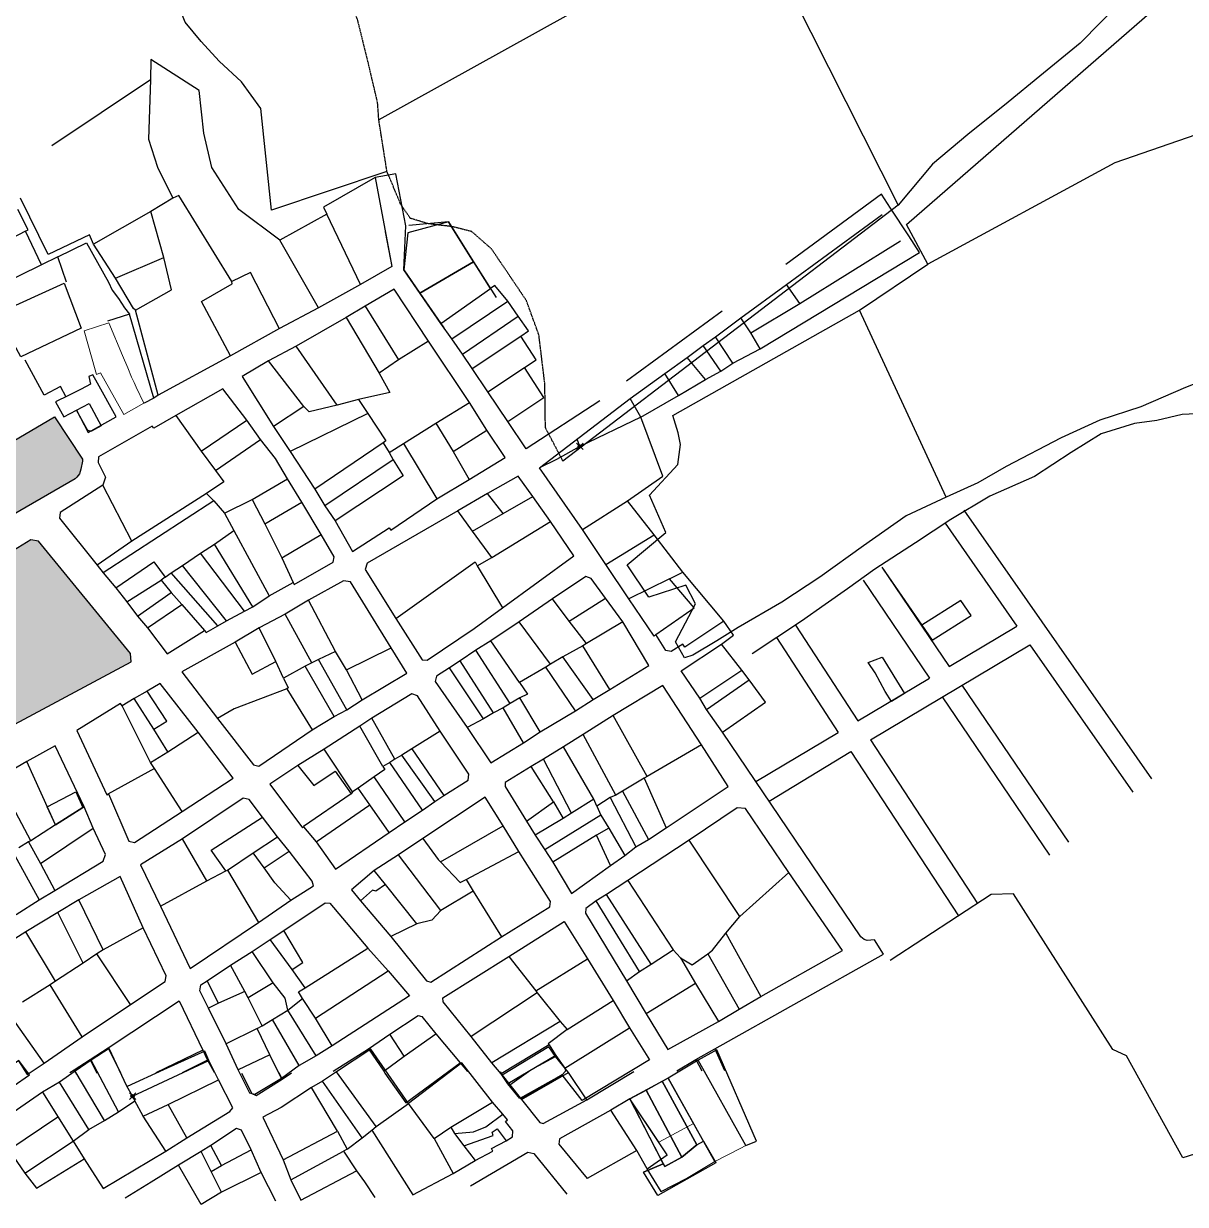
# Model space of a CAD drawing. Header units: millimetres. Extents: x 605783 to 624057, y 1302882 to 1324092.
# Drawn here: x 622846 to 623376, y 1322469 to 1323007 of the extents above; entities that cross this region are included whole.
import ezdxf

# ---------------------------------------------------------------- set-up
doc = ezdxf.new("R2010")
doc.units = ezdxf.units.MM
doc.header["$PDMODE"] = 35
doc.header["$PDSIZE"] = 1.5
doc.linetypes.add('DGN Style 2', pattern=[90.06457, 54.038742, -36.025828])
doc.linetypes.add('HIDDEN', pattern=[0.375, 0.25, -0.125])
for name, color, linetype in [('-2', 1, 'Continuous'), ('-3', 7, 'Continuous'), ('CVL_CUADCON_LIN', 8, 'Continuous'), ('CVL_CUADCON_TIT', 1, 'Continuous'), ('MANZANAS', 7, 'Continuous')]:
    doc.layers.add(name, color=color, linetype=linetype)
doc.layers.add('Nivel 2', color=7, linetype='Continuous', lineweight=0)
doc.layers.add('Nivel 3', color=7, linetype='Continuous', lineweight=0)

msp = doc.modelspace()

# ---------------------------------------------------------------- hatches: boundary and pattern name
at = {"true_color": 0xc7c8ca}
h = msp.add_hatch(color=9, dxfattribs=at)
h.dxf.hatch_style = 1
h.paths.add_polyline_path([(622853.137, 1322771.514), (622849.656, 1322772.135), (622803.968, 1322744.188), (622802.791, 1322739.612), (622822.492, 1322703.813), (622833.631, 1322683.571), (622895.25, 1322716.511), (622895.032, 1322720.395)])
h.paths.add_polyline_path([(622869.768, 1322799.898), (622870.629, 1322800.638), (622871.741, 1322802.242), (622872.368, 1322804.327), (622873.116, 1322808.013), (622873.214, 1322808.978), (622860.367, 1322828.172), (622822.53, 1322806.099), (622782.019, 1322781.976), (622780.78, 1322779.93), (622778.895, 1322776.848), (622778.046, 1322773.323), (622778.969, 1322769.274), (622781.604, 1322763.863), (622784.788, 1322759.945), (622788.927, 1322757.644), (622793.185, 1322756.918), (622796.332, 1322756.838), (622822.106, 1322772.451)])
h.paths.add_polyline_path([(622798.461, 1322707.165), (622795.683, 1322706.048), (622774.155, 1322693.596), (622783.691, 1322677.955), (622804.481, 1322690.287), (622807.085, 1322691.711)])

# ---------------------------------------------------------------- linework, layer by layer
at = {"layer": '-2', "color": 1, "linetype": 'Continuous'}
for p, q in [((623248.661, 1322915.891), (623481.884, 1323118.902)), ((623177.861, 1323057.841), (623008.19, 1322963.556)), ((623177.861, 1323057.841), (623244.82, 1322924.637)), ((623244.82, 1322924.637), (623092.11, 1322808.043)), ((623258.36, 1322897.84), (623248.661, 1322915.891)), ((623227.317, 1322876.772), (623258.36, 1322897.84)), ((623142.208, 1322828.873), (623227.317, 1322876.772)), ((623266.797, 1322791.578), (623227.317, 1322876.772))]:
    msp.add_line(p, q, dxfattribs=at)
for points in [[(623484.161, 1323138.17), (623471.245, 1323130.112), (623455.585, 1323114.241), (623437.34, 1323096.657), (623414.418, 1323075.125), (623393.92, 1323058.87), (623378.3, 1323044.525), (623360.374, 1323029.475), (623346.598, 1323017.625), (623327.805, 1322998.529), (623309.371, 1322983.493), (623295.087, 1322971.655), (623276.66, 1322956.873), (623260.552, 1322943.303), (623244.82, 1322924.637)], [(623011.904, 1322940.064), (622959.344, 1322922.349), (622954.444, 1322968.759), (622945.609, 1322980.939), (622935.432, 1322990.357), (622927.274, 1322999.214), (622919.877, 1323008.051), (622914.872, 1323020.896), (622907.289, 1323042.199)], [(623435.907, 1322972.34), (623433.978, 1322966.541), (623431.944, 1322956.676), (623426.345, 1322936.731), (623421.113, 1322921.099), (623415.299, 1322902.685), (623407.93, 1322883.04), (623402.182, 1322867.168), (623398.031, 1322854.051), (623390.488, 1322847.38), (623375.853, 1322841.655), (623355.546, 1322832.77), (623336.834, 1322826.642), (623319.092, 1322818.708), (623294.101, 1322805.622), (623281.198, 1322798.072), (623266.797, 1322791.578)], [(623434.943, 1322969.44), (623413.431, 1322968.089), (623343.677, 1322943.953), (623258.36, 1322897.84)], [(623266.797, 1322791.578), (623248.535, 1322783.149), (623229.118, 1322769.41), (623209.18, 1322755.175), (623191.855, 1322743.671), (623171.989, 1322732.232), (623162.173, 1322726.128), (623151.329, 1322719.542), (623147.486, 1322718.37), (623143.352, 1322725.597), (623152.441, 1322742.909), (623148.086, 1322751.414), (623131.172, 1322746.002), (623121.386, 1322760.75), (623139.052, 1322775.551), (623131.611, 1322792.527), (623144.424, 1322806.437), (623145.677, 1322815.56), (623144.545, 1322820.929), (623142.208, 1322828.873)], [(623437.053, 1322819.984), (623427.494, 1322823.791), (623412.06, 1322826.478), (623396.626, 1322829.166), (623386.987, 1322829.924), (623374.262, 1322829.235), (623362.753, 1322826.481), (623352.555, 1322825.219), (623337.438, 1322820.523), (623323.747, 1322811.976), (623306.943, 1322800.967), (623286.635, 1322792.082), (623268.821, 1322781.353), (623252.791, 1322770.832), (623234.182, 1322758.852), (623221.748, 1322749.765), (623211.652, 1322742.651), (623200.781, 1322735.048), (623178.284, 1322720.117)], [(623348.918, 1322536.934), (623342.641, 1322539.894), (623297.452, 1322610.74), (623287.28, 1322610.494), (623241.263, 1322580.404)], [(623495.35, 1322528.573), (623374.658, 1322490.495), (623348.918, 1322536.934)]]:
    msp.add_lwpolyline(points, dxfattribs=at)
at = {"layer": '-3', "color": 1, "linetype": 'HIDDEN'}
msp.add_line((623011.904, 1322940.064), (623008.19, 1322963.556), dxfattribs=at)
at = {"layer": '-3', "color": 30, "linetype": 'HIDDEN'}
msp.add_lwpolyline([(623008.19, 1322963.556), (623007.632, 1322971.453), (623003.051, 1322990.899), (622998.679, 1323008.558), (622993.257, 1323024.974), (622986.572, 1323041.676), (622979.888, 1323058.379), (622972.161, 1323074.091), (622962.995, 1323093.146), (622953.127, 1323114.508), (622939.847, 1323141.553), (622927.237, 1323165.02), (622916.073, 1323185.398), (622904.44, 1323207.314), (622893.054, 1323228.97), (622887.006, 1323240.824), (622880.965, 1323252.932), (622919.858, 1323282.698), (622917.107, 1323304.13)], dxfattribs=at)
msp.add_lwpolyline([(623008.19, 1322963.556), (623007.632, 1322971.453), (623003.051, 1322990.899), (622998.679, 1323008.558), (622993.257, 1323024.974), (622986.572, 1323041.676), (622979.888, 1323058.379), (622972.161, 1323074.091), (622962.995, 1323093.146), (622953.127, 1323114.508), (622939.847, 1323141.553), (622927.237, 1323165.02), (622916.073, 1323185.398), (622904.44, 1323207.314), (622893.054, 1323228.97), (622887.006, 1323240.824), (622880.965, 1323252.932), (622919.858, 1323282.698), (622917.107, 1323304.13)], dxfattribs=at)
at = {"layer": '-3', "color": 1, "linetype": 'HIDDEN'}
msp.add_lwpolyline([(623092.11, 1322808.043), (623084.116, 1322823.254), (623083.866, 1322843.096), (623081.142, 1322865.545), (623075.447, 1322881.204), (623067.615, 1322892.85), (623059.535, 1322904.757), (623050.589, 1322912.617), (623041.752, 1322914.88), (623030.857, 1322916.178), (623022.534, 1322918.682), (623018.127, 1322925.154), (623011.904, 1322940.064)], dxfattribs=at)
at = {"color": 1, "ltscale": 2}
for p, q in [((623231.147, 1322716.218), (623237.517, 1322718.656)), ((623234.376, 1322711.472), (623231.147, 1322716.218)), ((623237.517, 1322718.656), (623247.817, 1322702.099)), ((623238.896, 1322703.094), (623234.376, 1322711.472)), ((623241.775, 1322698.466), (623238.896, 1322703.094)), ((623247.817, 1322702.099), (623241.775, 1322698.466))]:
    msp.add_line(p, q, dxfattribs=at)
at = {"layer": 'CVL_CUADCON_LIN', "color": 1, "ltscale": 0.5, "flags": 128}
for points in [[(623039.952, 1322917.117), (623021.43, 1322912.062), (623019.538, 1322895.167)], [(623039.952, 1322917.117), (623051.386, 1322898.91), (623026.911, 1322884.582)], [(623011.129, 1322912.523), (623014.047, 1322896.719), (622999.854, 1322888.559)], [(623051.386, 1322898.91), (623061.597, 1322882.65)], [(623019.538, 1322895.167), (623026.911, 1322884.582)], [(623026.911, 1322884.582), (623037.884, 1322868.826)], [(623274.796, 1322785.633), (623360.304, 1322663.171)], [(623266.262, 1322779.674), (623298.943, 1322732.869)], [(623237.488, 1322759.632), (623255.701, 1322733.199)], [(623237.488, 1322759.632), (623268.104, 1322714.487)], [(623228.874, 1322753.79), (623259.148, 1322709.149)], [(623198.087, 1322733.26), (623226.556, 1322689.722)], [(623268.104, 1322714.487), (623298.943, 1322732.869)], [(623189.375, 1322727.564), (623217.608, 1322684.388)], [(623232.258, 1322681.002), (623304.917, 1322724.312)], [(623304.917, 1322724.312), (623351.77, 1322657.212)], [(623226.556, 1322689.722), (623259.148, 1322709.149)], [(623273.956, 1322705.858), (623322.466, 1322634.327)], [(623265, 1322700.519), (623313.851, 1322628.485)], [(623180.038, 1322661.994), (623217.608, 1322684.388)], [(623232.258, 1322681.002), (623281.033, 1322606.41)], [(623186.046, 1322653.09), (623223.309, 1322675.669)], [(623223.309, 1322675.669), (623272.322, 1322600.713)], [(622857.083, 1322650.395), (622870.084, 1322657.298), (622873.342, 1322650.211)], [(622860.784, 1322642.191), (622857.083, 1322650.395)], [(622860.784, 1322642.191), (622873.342, 1322650.211)], [(623122.572, 1322517.31), (623129.96, 1322521.349), (623137.348, 1322525.389), (623139.98, 1322526.828)], [(623146.277, 1322490.77), (623153.191, 1322496.327), (623137.353, 1322525.379)], [(623139.989, 1322526.833), (623156.201, 1322497.975), (623161.736, 1322488.123)], [(623129.96, 1322521.349), (623146.277, 1322490.77), (623138.491, 1322486.522)], [(623122.572, 1322517.31), (623137.848, 1322487.765), (623128.753, 1322483.983)], [(623153.191, 1322496.327), (623156.183, 1322498.007)], [(623161.736, 1322488.123), (623135.402, 1322473.339)], [(623135.402, 1322473.339), (623128.753, 1322483.983)]]:
    msp.add_lwpolyline(points, dxfattribs=at)
for points in [[(623019.538, 1322895.167), (623026.911, 1322884.582), (623051.386, 1322898.91), (623039.952, 1322917.117), (623021.43, 1322912.062)], [(623255.701, 1322733.199), (623260.354, 1322726.447), (623278.075, 1322737.715), (623273.422, 1322744.467)], [(622870.084, 1322657.298), (622873.342, 1322650.211), (622860.784, 1322642.191), (622857.083, 1322650.395)], [(623129.96, 1322521.349), (623137.348, 1322525.389), (623153.191, 1322496.327), (623146.277, 1322490.77)], [(623122.572, 1322517.31), (623129.96, 1322521.349), (623146.277, 1322490.77), (623138.491, 1322486.522)], [(623153.191, 1322496.327), (623156.183, 1322498.007), (623161.736, 1322488.123), (623135.402, 1322473.339), (623128.753, 1322483.983), (623137.848, 1322487.765), (623138.491, 1322486.522), (623146.277, 1322490.77)]]:
    msp.add_lwpolyline(points, close=True, dxfattribs=at)
at = {"layer": 'CVL_CUADCON_TIT', "color": 1, "lineweight": 30, "ltscale": 0.5, "flags": 128}
msp.add_lwpolyline([(622845.102, 1322855.522), (622834.255, 1322875.38), (622864.802, 1322889.15), (622872.558, 1322868.562)], close=True, dxfattribs=at)
at = {"layer": 'CVL_CUADCON_TIT', "color": 1, "lineweight": 9, "ltscale": 0.5, "flags": 128}
msp.add_lwpolyline([(622881.329, 1322848.296), (622891.942, 1322829.234), (622901.131, 1322834.378), (622897.549, 1322841.759), (622896.676, 1322843.799), (622895.522, 1322846.342), (622893.829, 1322850.571), (622891.406, 1322856.113), (622885.112, 1322871.022), (622873.96, 1322867.336), (622878.923, 1322849.604), (622879.488, 1322847.579), (622881.329, 1322848.296)], dxfattribs=at)
at = {"layer": 'CVL_CUADCON_TIT', "color": 1, "ltscale": 0.5, "flags": 128}
for points in [[(622875.772, 1322821.078), (622888.513, 1322828.234), (622879.992, 1322843.539), (622877.901, 1322847.296), (622876.06, 1322846.579), (622876.802, 1322843.168), (622872.501, 1322840.807), (622866.83, 1322837.967), (622860.793, 1322835.048), (622864.561, 1322828.218), (622870.399, 1322831.228), (622875.772, 1322821.078)], [(622870.399, 1322831.228), (622876.237, 1322834.238), (622881.611, 1322824.089), (622877.172, 1322821.722), (622876.567, 1322821.733), (622876.239, 1322821.786), (622875.926, 1322821.902), (622875.653, 1322822.053), (622875.374, 1322822.29), (622875.079, 1322822.789), (622870.399, 1322831.228)]]:
    msp.add_lwpolyline(points, dxfattribs=at)
at = {"layer": 'MANZANAS', "color": 1, "lineweight": 0, "ltscale": 0.1}
for points in [[(623122.572, 1322517.31), (623139.989, 1322526.833), (623161.357, 1322488.798), (623148.476, 1322481.111), (623136.931, 1322475.084), (623130.452, 1322485.455), (623139.529, 1322491.896)], [(623139.989, 1322526.833), (623151.597, 1322506.17), (623135.73, 1322497.6), (623122.572, 1322517.31)]]:
    msp.add_lwpolyline(points, close=True, dxfattribs=at)
for points in [[(623139.989, 1322526.833), (623151.597, 1322506.17)], [(623148.476, 1322481.111), (623161.357, 1322488.798), (623172.877, 1322494.774), (623175.485, 1322496.063)]]:
    msp.add_lwpolyline(points, dxfattribs=at)
at = {"layer": 'Nivel 2', "color": 1, "linetype": 'DGN Style 2', "lineweight": -3}
for p, q in [((622904.162, 1322981.759), (622839.685, 1322938.649)), ((623006.555, 1322937.292), (623014.047, 1322896.719)), ((623020.505, 1322915.232), (623015.971, 1322938.982)), ((623237.247, 1322929.675), (623108.934, 1322835.486)), ((622848.44, 1322913.47), (622843.707, 1322922.668)), ((622984.572, 1322920.516), (622963.13, 1322908.694)), ((622999.854, 1322888.559), (622984.572, 1322920.516)), ((623193.971, 1322888.534), (623241.461, 1322923.345)), ((623200.099, 1322879.799), (623249.763, 1322910.784)), ((622854.469, 1322897.548), (622831.07, 1322885.998)), ((622861.973, 1322901.211), (622854.469, 1322897.548)), ((623002.025, 1322878.664), (623017.203, 1322854.198)), ((623177.722, 1322866.475), (623200.099, 1322879.799)), ((622993.307, 1322873.498), (623008.362, 1322848.092)), ((623079.885, 1322854.156), (623072.911, 1322865.02)), ((623169.52, 1322852.652), (623161.576, 1322864.605)), ((622989.216, 1322833.486), (622970.523, 1322860.478)), ((623163.997, 1322849.048), (623155.953, 1322860.696)), ((622974.005, 1322832.94), (622957.951, 1322853.797)), ((623074.539, 1322850.629), (623079.885, 1322854.156)), ((623057.844, 1322839.538), (623074.539, 1322850.629)), ((623013.271, 1322839.377), (622998.908, 1322836.117)), ((622974.005, 1322832.94), (622960.197, 1322823.842)), ((622998.908, 1322836.117), (622989.216, 1322833.486)), ((622998.908, 1322836.117), (623003.123, 1322829.685)), ((623034.201, 1322825.32), (623049.48, 1322834.729)), ((623003.123, 1322829.685), (622967.732, 1322812.37)), ((623003.123, 1322829.685), (623011.373, 1322817.327)), ((623019.403, 1322816.066), (623034.201, 1322825.32)), ((623012.967, 1322811.95), (623019.403, 1322816.066)), ((622905.676, 1322685.904), (622896.659, 1322699.833)), ((622904.108, 1322670.687), (622891.185, 1322696.433)), ((622911.963, 1322675.57), (622905.676, 1322685.904)), ((623127.001, 1322575.328), (623107.248, 1322607.546)), ((623132.322, 1322578.677), (623112.012, 1322610.563)), ((622860.822, 1322571.013), (622847.353, 1322593.532)), ((622894.997, 1322560.364), (622879.748, 1322583.383)), ((622979.392, 1322554.166), (623012.481, 1322575.686)), ((622873.032, 1322545.595), (622858.339, 1322569.378)), ((622960.105, 1322570.287), (622948.702, 1322563.357)), ((622855.705, 1322533.613), (622841.125, 1322554.273)), ((622928.016, 1322539.502), (622906.593, 1322529.229)), ((623021.744, 1322515.175), (623004.563, 1322540.028)), ((622879.876, 1322528.864), (622876.703, 1322535.3)), ((622889.617, 1322511.472), (622877.146, 1322535.038)), ((622910.116, 1322530.57), (622893.448, 1322522.932)), ((622895.995, 1322518.555), (622930.746, 1322534.883)), ((622930.09, 1322534.991), (622918.505, 1322529.152)), ((622883.19, 1322507.54), (622869.762, 1322529.93)), ((622912.11, 1322514.807), (622935.181, 1322526.073)), ((623006.926, 1322504.806), (622988.881, 1322529.628)), ((622876.002, 1322503.424), (622862.631, 1322524.95)), ((622889.617, 1322511.472), (622897.053, 1322516.454)), ((622900.814, 1322509.417), (622912.11, 1322514.807)), ((622920.707, 1322499.624), (622912.11, 1322514.807)), ((623033.473, 1322499.226), (623021.744, 1322515.175)), ((622883.19, 1322507.54), (622889.617, 1322511.472)), ((622876.002, 1322503.424), (622883.19, 1322507.54)), ((622868.823, 1322498.012), (622876.002, 1322503.424)), ((622936.454, 1322486.981), (622950.05, 1322494.115)), ((622927.178, 1322469.258), (622916.858, 1322487.198)), ((622931.747, 1322484.178), (622936.454, 1322486.981))]:
    msp.add_line(p, q, dxfattribs=at)
at = {"layer": 'Nivel 2', "color": 1, "linetype": 'Continuous', "lineweight": -3}
for p, q in [((623015.971, 1322938.982), (623006.555, 1322937.292)), ((623241.461, 1322923.345), (623237.247, 1322929.675)), ((622914.268, 1322927.916), (622904.259, 1322921.856)), ((622904.259, 1322921.856), (622878.206, 1322906.942)), ((622910.205, 1322900.804), (622904.259, 1322921.856)), ((623249.763, 1322910.784), (623241.461, 1322923.345)), ((622847.122, 1322912.83), (622824.486, 1322901.054)), ((622847.122, 1322912.83), (622848.44, 1322913.47)), ((622854.469, 1322897.548), (622847.122, 1322912.83)), ((622980.744, 1322877.966), (622963.13, 1322908.694)), ((622888.169, 1322891.417), (622878.206, 1322906.942)), ((622865.852, 1322889.521), (622861.973, 1322901.211)), ((622888.169, 1322891.417), (622910.205, 1322900.804)), ((623014.047, 1322896.719), (622999.854, 1322888.559)), ((622999.854, 1322888.559), (622980.744, 1322877.966)), ((623036.519, 1322870.785), (623059.038, 1322886.724)), ((623173.1, 1322873.337), (623193.971, 1322888.534)), ((623200.099, 1322879.799), (623193.971, 1322888.534)), ((623041.473, 1322863.695), (623067.01, 1322880.968)), ((623071.734, 1322874.081), (623067.01, 1322880.968)), ((622907.672, 1322838.02), (622897.265, 1322876.88)), ((622980.744, 1322877.966), (622962.925, 1322868.419)), ((623002.025, 1322878.664), (622993.307, 1322873.498)), ((622894.606, 1322874.939), (622884.509, 1322871.773)), ((622905.594, 1322836.716), (622894.606, 1322874.939)), ((622993.307, 1322873.498), (622970.523, 1322860.478)), ((623041.473, 1322863.695), (623036.519, 1322870.785)), ((623046.35, 1322856.808), (623071.734, 1322874.081)), ((623161.576, 1322864.605), (623173.1, 1322873.337)), ((623177.722, 1322866.475), (623173.1, 1322873.337)), ((622962.925, 1322868.419), (622940.52, 1322855.959)), ((623050.692, 1322850.224), (623072.911, 1322865.02)), ((623155.953, 1322860.696), (623161.576, 1322864.605)), ((623181.915, 1322859.256), (623177.722, 1322866.475)), ((622970.523, 1322860.478), (622957.951, 1322853.797)), ((623030.759, 1322862.761), (623017.203, 1322854.198)), ((623049.48, 1322834.729), (623030.759, 1322862.761)), ((623046.35, 1322856.808), (623041.473, 1322863.695)), ((623148.684, 1322855.231), (623155.953, 1322860.696)), ((623169.52, 1322852.652), (623181.915, 1322859.256)), ((622940.52, 1322855.959), (622907.672, 1322838.02)), ((623017.203, 1322854.198), (623008.362, 1322848.092)), ((623050.692, 1322850.224), (623046.35, 1322856.808)), ((623138.552, 1322847.952), (623148.684, 1322855.231)), ((623157.103, 1322845.211), (623148.684, 1322855.231)), ((623008.362, 1322848.092), (623013.271, 1322839.377)), ((623057.844, 1322839.538), (623050.692, 1322850.224)), ((623157.103, 1322845.211), (623163.997, 1322849.048)), ((623163.997, 1322849.048), (623169.52, 1322852.652)), ((623122.797, 1322836.56), (623138.552, 1322847.952)), ((623144.837, 1322837.998), (623138.552, 1322847.952)), ((623144.837, 1322837.998), (623157.103, 1322845.211)), ((622907.672, 1322838.02), (622905.594, 1322836.716)), ((623067.062, 1322826.144), (623057.844, 1322839.538)), ((623127.604, 1322828.124), (623144.837, 1322837.998)), ((622905.594, 1322836.716), (622901.322, 1322834.416)), ((623057.477, 1322822.142), (623049.48, 1322834.729)), ((623081.441, 1322804.949), (623122.797, 1322836.56)), ((623127.604, 1322828.124), (623122.797, 1322836.56)), ((623127.604, 1322828.124), (623099.767, 1322814.752)), ((622960.197, 1322823.842), (622967.732, 1322812.37)), ((623034.201, 1322825.32), (623042.046, 1322812.377)), ((623042.046, 1322812.377), (623057.477, 1322822.142)), ((623010.208, 1322816.434), (622978.972, 1322795.175)), ((623011.373, 1322817.327), (623010.208, 1322816.434)), ((623010.208, 1322816.434), (623012.967, 1322811.95)), ((623019.403, 1322816.066), (623034.686, 1322790.812)), ((623099.767, 1322814.752), (623098.619, 1322818.018)), ((622967.732, 1322812.37), (622978.972, 1322795.175)), ((623012.967, 1322811.95), (623014.656, 1322808.656)), ((623042.046, 1322812.377), (623049.332, 1322799.711)), ((623014.656, 1322808.656), (622983.572, 1322787.576)), ((623034.686, 1322790.812), (623049.332, 1322799.711)), ((623101.077, 1322776.794), (623081.441, 1322804.949)), ((622978.972, 1322795.175), (622983.572, 1322787.576)), ((623057.788, 1322793.322), (623044.205, 1322785.367)), ((623064.858, 1322784.108), (623057.788, 1322793.322)), ((623064.858, 1322784.108), (623078.417, 1322791.935)), ((623086.434, 1322780.542), (623078.417, 1322791.935)), ((623101.077, 1322776.794), (623121.55, 1322789.932)), ((623133.647, 1322774.366), (623121.55, 1322789.932)), ((622983.572, 1322787.576), (622988.296, 1322780.74)), ((623050.894, 1322776.05), (623044.205, 1322785.367)), ((623050.894, 1322776.05), (623064.858, 1322784.108)), ((622988.296, 1322780.74), (622996.246, 1322766.908)), ((623059.65, 1322764.076), (623086.434, 1322780.542)), ((623097.033, 1322764.918), (623086.434, 1322780.542)), ((623059.65, 1322764.076), (623050.894, 1322776.05)), ((623111.652, 1322760.891), (623101.077, 1322776.794)), ((623111.652, 1322760.891), (623133.647, 1322774.366)), ((623146.79, 1322757.432), (623133.647, 1322774.366)), ((623053.086, 1322760.265), (623059.65, 1322764.076)), ((623064.486, 1322741.09), (623097.033, 1322764.918)), ((623053.086, 1322760.265), (623064.486, 1322741.09)), ((623122.2, 1322745.191), (623111.652, 1322760.891)), ((623140.63, 1322754.385), (623146.79, 1322757.432)), ((623165.414, 1322735.037), (623146.79, 1322757.432)), ((623140.63, 1322754.385), (623122.2, 1322745.191)), ((623087.404, 1322745.274), (623072.078, 1322734.824)), ((623094.961, 1322735.021), (623087.404, 1322745.274)), ((623094.961, 1322735.021), (623111.455, 1322745.629)), ((623119.369, 1322734.793), (623111.455, 1322745.629)), ((623072.078, 1322734.824), (623059.208, 1322726.111)), ((623086.398, 1322715.509), (623072.078, 1322734.824)), ((623102.796, 1322724.846), (623094.961, 1322735.021)), ((623119.369, 1322734.793), (623102.796, 1322724.846)), ((623131.228, 1322714.833), (623119.369, 1322734.793)), ((623169.908, 1322728.657), (623165.414, 1322735.037)), ((623059.208, 1322726.111), (623052.418, 1322721.867)), ((623072.359, 1322707.095), (623059.208, 1322726.111)), ((623102.796, 1322724.846), (623101.124, 1322723.772)), ((623052.418, 1322721.867), (623045.248, 1322717.012)), ((623068.027, 1322697.605), (623052.418, 1322721.867)), ((623101.124, 1322723.772), (623092.05, 1322718.783)), ((623113.414, 1322703.915), (623101.124, 1322723.772)), ((623045.248, 1322717.012), (623040.46, 1322713.818)), ((623055.862, 1322690.622), (623040.46, 1322713.818)), ((623060.474, 1322693.358), (623045.248, 1322717.012)), ((623084.27, 1322714.103), (623072.359, 1322707.095)), ((623086.398, 1322715.509), (623084.27, 1322714.103)), ((623097.805, 1322694.251), (623084.27, 1322714.103)), ((623092.05, 1322718.783), (623086.398, 1322715.509)), ((623105.888, 1322699.44), (623092.05, 1322718.783)), ((623113.414, 1322703.915), (623131.228, 1322714.833)), ((623154.447, 1322699.973), (623173.574, 1322712.7)), ((623157.539, 1322694.882), (623176.944, 1322708.295)), ((623176.944, 1322708.295), (623173.574, 1322712.7)), ((623105.888, 1322699.44), (623113.414, 1322703.915)), ((623068.027, 1322697.605), (623064.809, 1322695.611)), ((623072.513, 1322700.062), (623068.027, 1322697.605)), ((623081.765, 1322684.636), (623072.513, 1322700.062)), ((623097.805, 1322694.251), (623105.888, 1322699.44)), ((623157.539, 1322694.882), (623154.447, 1322699.973)), ((623060.474, 1322693.358), (623055.862, 1322690.622)), ((623064.809, 1322695.611), (623060.474, 1322693.358)), ((623074.164, 1322679.627), (623064.809, 1322695.611)), ((623081.765, 1322684.636), (623097.805, 1322694.251)), ((623114.983, 1322692.088), (623101.275, 1322683.473)), ((623130.529, 1322664.246), (623114.983, 1322692.088)), ((623164.816, 1322684.552), (623157.539, 1322694.882)), ((623055.862, 1322690.622), (623048.486, 1322686.579)), ((622911.963, 1322675.57), (622925.873, 1322684.541)), ((623074.164, 1322679.627), (623081.765, 1322684.636)), ((623101.275, 1322683.473), (623092.381, 1322677.849)), ((623116.185, 1322655.781), (623101.275, 1322683.473)), ((623092.381, 1322677.849), (623083.208, 1322672.123)), ((623106.211, 1322653.936), (623092.381, 1322677.849)), ((623155.238, 1322678.697), (623130.529, 1322664.246)), ((622860.784, 1322642.191), (622847.748, 1322671.086)), ((622904.108, 1322670.687), (622911.963, 1322675.57)), ((622905.997, 1322667.978), (622904.108, 1322670.687)), ((623083.208, 1322672.123), (623077.633, 1322668.773)), ((623095.949, 1322647.57), (623083.208, 1322672.123)), ((622905.997, 1322667.978), (622884.644, 1322656.169)), ((622918.618, 1322648.325), (622905.997, 1322667.978)), ((623087.751, 1322652.716), (623077.633, 1322668.773)), ((622849.636, 1322634.984), (622834.393, 1322663.31)), ((623129.135, 1322663.529), (623119.175, 1322657.596)), ((623130.529, 1322664.246), (623129.135, 1322663.529)), ((623129.135, 1322663.529), (623139.074, 1322640.869)), ((623113.65, 1322654.703), (623107.594, 1322650.818)), ((623116.185, 1322655.781), (623113.65, 1322654.703)), ((623113.65, 1322654.703), (623125.315, 1322632.203)), ((623119.175, 1322657.596), (623116.185, 1322655.781)), ((623119.175, 1322657.596), (623131.094, 1322635.503)), ((622873.833, 1322650.524), (622860.784, 1322642.191)), ((623075.543, 1322643.853), (623087.751, 1322652.716)), ((623087.751, 1322652.716), (623092.224, 1322645.167)), ((623106.211, 1322653.936), (623095.949, 1322647.57)), ((623107.594, 1322650.818), (623106.211, 1322653.936)), ((623107.594, 1322650.818), (623109.337, 1322646.636)), ((623075.543, 1322643.853), (623079.503, 1322637.572)), ((623092.224, 1322645.167), (623079.503, 1322637.572)), ((623109.337, 1322646.636), (623083.795, 1322630.912)), ((623095.949, 1322647.57), (623092.224, 1322645.167)), ((623109.337, 1322646.636), (623112.966, 1322640.658)), ((622860.784, 1322642.191), (622849.636, 1322634.984)), ((622853.967, 1322624.616), (622877.959, 1322640.689)), ((623112.966, 1322640.658), (623107.466, 1322637.511)), ((623112.966, 1322640.658), (623120.276, 1322628.246)), ((623131.094, 1322635.503), (623139.074, 1322640.869)), ((622848.571, 1322634.522), (622844.187, 1322631.837)), ((622849.636, 1322634.984), (622848.571, 1322634.522)), ((622848.571, 1322634.522), (622853.967, 1322624.616)), ((622929.835, 1322616.732), (622918.664, 1322635.806)), ((622950.994, 1322629.466), (622962.066, 1322636.826)), ((623079.503, 1322637.572), (623083.795, 1322630.912)), ((623107.466, 1322637.511), (623087.422, 1322625.188)), ((623113.817, 1322623.648), (623107.466, 1322637.511)), ((623149.559, 1322635.326), (623121.69, 1322616.951)), ((623125.315, 1322632.203), (623131.094, 1322635.503)), ((623172.649, 1322600.405), (623149.559, 1322635.326)), ((622841.503, 1322629.693), (622853.445, 1322608.108)), ((622939.265, 1322621.596), (622950.994, 1322629.466)), ((622955.998, 1322622.58), (622950.994, 1322629.466)), ((622955.998, 1322622.58), (622967.272, 1322630.195)), ((623083.795, 1322630.912), (623087.422, 1322625.188)), ((623113.817, 1322623.648), (623120.276, 1322628.246)), ((623120.276, 1322628.246), (623125.315, 1322632.203)), ((622853.967, 1322624.616), (622860.49, 1322612.302)), ((623087.422, 1322625.188), (623096.06, 1322611.004)), ((623096.06, 1322611.004), (623113.817, 1322623.648)), ((622908.62, 1322605.216), (622929.835, 1322616.732)), ((622929.835, 1322616.732), (622938.529, 1322621.339)), ((622938.529, 1322621.339), (622939.265, 1322621.596)), ((622939.265, 1322621.596), (622953.374, 1322597.684)), ((623121.69, 1322616.951), (623112.012, 1322610.563)), ((623121.69, 1322616.951), (623142.38, 1322585.322)), ((623172.649, 1322600.405), (623195.051, 1322620.585)), ((622882.56, 1322585.299), (622871.477, 1322608.133)), ((623112.012, 1322610.563), (623107.248, 1322607.546)), ((622873.414, 1322579.243), (622861.924, 1322602.328)), ((622900.834, 1322595.381), (622882.56, 1322585.299)), ((623166.328, 1322592.938), (623172.649, 1322600.405)), ((622968.718, 1322576.29), (622958.609, 1322589.986)), ((623166.328, 1322592.938), (623182.233, 1322564.056)), ((622882.56, 1322585.299), (622879.748, 1322583.383)), ((622960.105, 1322570.287), (622950.401, 1322584.543)), ((622974.667, 1322567.935), (623003.223, 1322585.983)), ((623132.322, 1322578.677), (623142.38, 1322585.322)), ((623142.38, 1322585.322), (623145.62, 1322581.678)), ((622873.414, 1322579.243), (622860.822, 1322571.013)), ((622879.748, 1322583.383), (622873.414, 1322579.243)), ((623145.62, 1322581.678), (623152.546, 1322569.976)), ((623158.134, 1322583.381), (623172.401, 1322558.175)), ((622947.066, 1322566.22), (622940.569, 1322578.356)), ((622974.667, 1322567.935), (622968.718, 1322576.29)), ((623120.998, 1322571.088), (623127.001, 1322575.328)), ((623127.001, 1322575.328), (623132.322, 1322578.677)), ((622858.339, 1322569.378), (622845.772, 1322561.351)), ((622860.822, 1322571.013), (622858.339, 1322569.378)), ((622935.174, 1322561.015), (622929.904, 1322571.125)), ((623120.998, 1322571.088), (623130.045, 1322556.042)), ((623152.546, 1322569.976), (623130.045, 1322556.042)), ((623152.546, 1322569.976), (623162.974, 1322552.625)), ((622947.066, 1322566.22), (622935.174, 1322561.015)), ((622948.702, 1322563.357), (622947.066, 1322566.22)), ((622955.023, 1322550.712), (622948.702, 1322563.357)), ((622966.654, 1322557.795), (622973.365, 1322563.029)), ((623172.401, 1322558.175), (623182.233, 1322564.056)), ((622935.174, 1322561.015), (622930.51, 1322558.634)), ((622959.762, 1322553.576), (622966.654, 1322557.795)), ((623162.974, 1322552.625), (623172.401, 1322558.175)), ((622955.023, 1322550.712), (622959.762, 1322553.576)), ((622971.879, 1322532.576), (622959.762, 1322553.576)), ((623130.045, 1322556.042), (623139.833, 1322539.882)), ((623139.833, 1322539.882), (623162.974, 1322552.625)), ((622952.742, 1322549.357), (622938.545, 1322542.492)), ((622952.742, 1322549.357), (622955.023, 1322550.712)), ((622958.45, 1322537.446), (622952.742, 1322549.357)), ((623019.687, 1322536.788), (623013.275, 1322546.766)), ((623019.687, 1322536.788), (623034.151, 1322547.006)), ((622884.886, 1322540.591), (622890.39, 1322529.187)), ((622958.45, 1322537.446), (622944.151, 1322530.657)), ((622963.85, 1322526.702), (622958.45, 1322537.446)), ((623004.563, 1322540.028), (622988.881, 1322529.628)), ((623003.445, 1322540.123), (623010.519, 1322530.02)), ((623010.519, 1322530.02), (623019.687, 1322536.788)), ((623085.704, 1322541.008), (623064.449, 1322528.104)), ((623088.658, 1322536.608), (623085.704, 1322541.008)), ((623094.606, 1322529.333), (623088.658, 1322536.608)), ((623152.651, 1322535.263), (623161.293, 1322540.175)), ((623162.26, 1322539.745), (623153.704, 1322535.035)), ((623161.293, 1322540.175), (623165.75, 1322530.29)), ((622843.941, 1322534.731), (622847.952, 1322528.501)), ((622869.406, 1322530.572), (622870.276, 1322528.747)), ((622877.146, 1322535.038), (622869.762, 1322529.93)), ((622935.181, 1322526.073), (622930.746, 1322534.883)), ((622971.879, 1322532.576), (622963.85, 1322526.702)), ((623153.704, 1322535.035), (623139.989, 1322526.833)), ((623144.035, 1322530.123), (623152.651, 1322535.263)), ((623152.651, 1322535.263), (623155.439, 1322530.094)), ((623175.485, 1322496.063), (623153.704, 1322535.035)), ((622869.762, 1322529.93), (622862.631, 1322524.95)), ((622964.177, 1322526.303), (622962.708, 1322529.189)), ((622964.177, 1322526.303), (622968.426, 1322529.153)), ((622982.457, 1322525.365), (622977.573, 1322522.459)), ((622988.881, 1322529.628), (622982.457, 1322525.365)), ((623000.61, 1322499.578), (622982.457, 1322525.365)), ((623010.519, 1322530.02), (623011.005, 1322529.007)), ((623063.523, 1322529.647), (623064.449, 1322528.104)), ((623064.449, 1322528.104), (623067.886, 1322523.732)), ((623073.271, 1322516.987), (623094.606, 1322529.333)), ((623102.955, 1322516.968), (623094.606, 1322529.333)), ((623102.955, 1322516.968), (623124.414, 1322529.772)), ((623139.989, 1322526.833), (623122.572, 1322517.31)), ((623161.357, 1322488.798), (623139.989, 1322526.833)), ((622862.631, 1322524.95), (622854.964, 1322520.399)), ((622854.964, 1322520.399), (622868.823, 1322498.012)), ((622895.995, 1322518.555), (622893.421, 1322523.212)), ((622893.448, 1322522.932), (622893.421, 1322523.212)), ((622989.304, 1322502.7), (622977.573, 1322522.459)), ((623067.886, 1322523.732), (623073.271, 1322516.987)), ((622895.995, 1322518.555), (622897.053, 1322516.454)), ((622897.053, 1322516.454), (622895.995, 1322518.555)), ((622900.814, 1322509.417), (622897.053, 1322516.454)), ((623006.926, 1322504.806), (623021.744, 1322515.175)), ((623041.06, 1322504.488), (623060.013, 1322515.877)), ((623064.779, 1322510.398), (623060.013, 1322515.877)), ((623122.572, 1322517.31), (623113.994, 1322512.244)), ((622839.549, 1322494.046), (622861.893, 1322509.205)), ((622911.093, 1322493.585), (622900.814, 1322509.417)), ((622955.254, 1322509.065), (622964.62, 1322489.517)), ((623125.715, 1322493.78), (623113.994, 1322512.244)), ((623005.032, 1322503.116), (623006.926, 1322504.806)), ((623033.473, 1322499.226), (623041.06, 1322504.488)), ((623041.06, 1322504.488), (623042.682, 1322501.603)), ((622911.093, 1322493.585), (622920.707, 1322499.624)), ((622964.62, 1322489.517), (622989.304, 1322502.7)), ((622989.304, 1322502.7), (622993.735, 1322494.372)), ((622993.735, 1322494.372), (623000.61, 1322499.578)), ((623000.61, 1322499.578), (623005.032, 1322503.116)), ((623005.032, 1322503.116), (623023.721, 1322473.548)), ((623033.473, 1322499.226), (623042.05, 1322483.382)), ((623042.682, 1322501.603), (623046.89, 1322495.942)), ((622839.549, 1322494.046), (622846.843, 1322483.477)), ((622846.843, 1322483.477), (622868.823, 1322498.012)), ((622868.823, 1322498.012), (622873.964, 1322489.97)), ((622882.575, 1322476.463), (622911.093, 1322493.585)), ((622927.208, 1322493.344), (622916.858, 1322487.198)), ((622931.661, 1322496.144), (622927.208, 1322493.344)), ((622931.747, 1322484.178), (622927.208, 1322493.344)), ((622936.454, 1322486.981), (622931.661, 1322496.144)), ((622954.521, 1322483.73), (622950.05, 1322494.115)), ((622968.116, 1322480.497), (622992.038, 1322493.573)), ((622993.735, 1322494.372), (622992.038, 1322493.573)), ((622992.038, 1322493.573), (622997.999, 1322484.494)), ((623046.89, 1322495.942), (623052.047, 1322489.195)), ((623125.715, 1322493.78), (623103.086, 1322481.12)), ((623130.452, 1322485.455), (623125.715, 1322493.78)), ((622852.203, 1322476.681), (622873.964, 1322489.97)), ((622873.964, 1322489.97), (622882.575, 1322476.463)), ((622964.62, 1322489.517), (622968.116, 1322480.497)), ((623042.05, 1322483.382), (623052.047, 1322489.195)), ((622846.843, 1322483.477), (622852.203, 1322476.681)), ((622916.858, 1322487.198), (622904.436, 1322479.311)), ((622936.516, 1322474.786), (622931.747, 1322484.178)), ((622954.521, 1322483.73), (622936.516, 1322474.786)), ((622961.248, 1322470.718), (622954.521, 1322483.73)), ((622972.706, 1322471.18), (622997.999, 1322484.494)), ((622997.999, 1322484.494), (623001.594, 1322479.463)), ((623023.721, 1322473.548), (623042.05, 1322483.382)), ((623136.931, 1322475.084), (623130.452, 1322485.455)), ((622904.436, 1322479.311), (622892.569, 1322472.113)), ((622968.116, 1322480.497), (622972.706, 1322471.18)), ((623001.594, 1322479.463), (623006.423, 1322472.358)), ((623136.931, 1322475.084), (623148.476, 1322481.111)), ((622936.516, 1322474.786), (622927.178, 1322469.258))]:
    msp.add_line(p, q, dxfattribs=at)
at = {"layer": 'Nivel 2', "color": 1, "linetype": 'Continuous', "lineweight": -3, "flags": 128}
for points in [[(622963.13, 1322908.694), (622944.385, 1322922.684), (622932.097, 1322941.805), (622928.38, 1322957.508), (622926.276, 1322976.925), (622904.279, 1322991.104), (622904.162, 1322981.759)], [(622904.162, 1322981.759), (622903.272, 1322954.812), (622907.282, 1322941.98), (622914.268, 1322927.916)], [(622941.155, 1322889.963), (622917.033, 1322929.019), (622914.268, 1322927.916)], [(623036.519, 1322870.785), (623019.538, 1322895.167), (623020.505, 1322915.232)], [(623181.915, 1322859.256), (623254.566, 1322903.135), (623249.763, 1322910.784)], [(622897.265, 1322876.88), (622913.638, 1322886.115), (622910.205, 1322900.804)], [(622897.265, 1322876.88), (622896.374, 1322877.612), (622888.169, 1322891.417)], [(622962.951, 1322868.343), (622949.75, 1322893.935), (622941.155, 1322889.963)], [(622940.52, 1322855.959), (622927.424, 1322880.739), (622941.362, 1322888.771), (622941.155, 1322889.963)], [(623030.759, 1322862.761), (623015.178, 1322886.363), (623002.025, 1322878.664)], [(623067.01, 1322880.968), (623060.989, 1322888.002), (623059.038, 1322886.724)], [(623072.911, 1322865.02), (623076.356, 1322867.346), (623071.734, 1322874.081)], [(622865.691, 1322837.233), (622863.109, 1322842.049), (622855.707, 1322838.107), (622847.043, 1322854.021)], [(622957.951, 1322853.797), (622945.965, 1322846.611), (622960.197, 1322823.842)], [(623108.934, 1322835.486), (623075.389, 1322813.634), (623067.062, 1322826.144)], [(622822.53, 1322806.099), (622860.367, 1322828.172), (622873.214, 1322808.978), (622873.116, 1322808.013), (622872.368, 1322804.327), (622871.741, 1322802.242), (622870.629, 1322800.638), (622869.768, 1322799.898), (622822.106, 1322772.451)], [(623121.55, 1322789.932), (623137.635, 1322801.173), (623127.604, 1322828.124)], [(623049.332, 1322799.711), (623065.727, 1322809.658), (623057.477, 1322822.142)], [(623099.767, 1322814.752), (623089.224, 1322808.74), (623081.441, 1322804.949)], [(623014.656, 1322808.656), (623019.23, 1322801.311), (622988.296, 1322780.74)], [(623078.417, 1322791.935), (623071.677, 1322801.226), (623057.788, 1322793.322)], [(622996.246, 1322766.908), (623012.893, 1322777.618), (623013.684, 1322776.58), (623034.686, 1322790.812)], [(623044.205, 1322785.367), (623002.896, 1322761.451), (623001.916, 1322758.679), (623015.918, 1322736.29)], [(623015.918, 1322736.29), (623052.038, 1322762.063), (623053.086, 1322760.265)], [(623111.455, 1322745.629), (623104.996, 1322754.54), (623102.529, 1322755.368), (623087.404, 1322745.274)], [(623134.502, 1322729.016), (623151.88, 1322741.1), (623140.63, 1322754.385)], [(623015.918, 1322736.29), (623027.9, 1322717.447), (623030.211, 1322717.305), (623051.593, 1322731.716), (623064.486, 1322741.09)], [(623134.502, 1322729.016), (623133.616, 1322728.276), (623122.2, 1322745.191)], [(623165.414, 1322735.037), (623147.705, 1322723.282), (623146.811, 1322724.649), (623141.363, 1322721.249), (623139.051, 1322721.646), (623134.502, 1322729.016)], [(623154.447, 1322699.973), (623145.993, 1322712.457), (623164.336, 1322724.57)], [(623173.574, 1322712.7), (623164.336, 1322724.57), (623169.908, 1322728.657)], [(623040.46, 1322713.818), (623034.43, 1322709.984), (623033.855, 1322707.518), (623048.486, 1322686.579)], [(623164.816, 1322684.552), (623184.372, 1322698.169), (623176.944, 1322708.295)], [(623072.359, 1322707.095), (623075.935, 1322701.854), (623072.513, 1322700.062)], [(623155.238, 1322678.697), (623137.561, 1322705.692), (623114.983, 1322692.088)], [(623048.486, 1322686.579), (623059.239, 1322670.473), (623074.164, 1322679.627)], [(623161.293, 1322540.175), (623238.189, 1322583.26), (623234.101, 1322589.845), (623230.775, 1322589.552), (623229.351, 1322589.927), (623227.797, 1322591.215), (623164.816, 1322684.552)], [(623139.074, 1322640.869), (623167.423, 1322659.728), (623155.238, 1322678.697)], [(623077.633, 1322668.773), (623065.825, 1322661.588), (623065.781, 1322659.658), (623075.543, 1322643.853)], [(623195.051, 1322620.585), (623175.233, 1322649.629), (623171.574, 1322650.045), (623149.559, 1322635.326)], [(622938.529, 1322621.339), (622931.814, 1322630.706), (622955.124, 1322645.71)], [(622968.142, 1322607.928), (622960.849, 1322615.795), (622955.998, 1322622.58)], [(623182.233, 1322564.056), (623219.541, 1322584.934), (623195.051, 1322620.585)], [(623107.248, 1322607.546), (623102.588, 1322604.073), (623102.367, 1322601.939), (623120.998, 1322571.088)], [(622968.718, 1322576.29), (622973.583, 1322579.485), (622964.842, 1322594.126)], [(623158.134, 1322583.381), (623160.287, 1322585.117), (623166.328, 1322592.938)], [(623145.62, 1322581.678), (623150.991, 1322578.451), (623158.134, 1322583.381)], [(622979.583, 1322536.95), (622966.654, 1322557.795), (622965.541, 1322563.225), (622960.105, 1322570.287)], [(622973.365, 1322563.029), (622971.525, 1322566.068), (622974.667, 1322567.935)], [(622986.906, 1322541.526), (622979.392, 1322554.166), (622973.365, 1322563.029)], [(622893.421, 1322523.212), (622885.342, 1322540.38), (622877.146, 1322535.038)], [(622930.746, 1322534.883), (622928.911, 1322539.113), (622910.116, 1322530.57)], [(623067.886, 1322523.732), (623077.493, 1322530.635), (623088.658, 1322536.608)], [(623011.005, 1322529.007), (623020.503, 1322515.563), (623045.249, 1322533.772)], [(623060.013, 1322515.877), (623046.058, 1322533.817), (623021.744, 1322515.175)], [(622920.707, 1322499.624), (622940.267, 1322511.551), (622941.728, 1322513.339), (622935.181, 1322526.073)], [(622945.579, 1322529.119), (622950.348, 1322519.803), (622952.285, 1322518.927), (622964.177, 1322526.303)], [(622854.964, 1322520.399), (622833.518, 1322505.665), (622833.128, 1322503.426), (622839.549, 1322494.046)], [(622977.573, 1322522.459), (622963.711, 1322513.393), (622955.254, 1322509.065)], [(623073.271, 1322516.987), (623081.555, 1322506.578), (623083.16, 1322506.081), (623102.955, 1322516.968)], [(623130.452, 1322485.455), (623139.529, 1322491.896), (623122.572, 1322517.31)], [(623042.682, 1322501.603), (623051.368, 1322502.3), (623057.018, 1322504.677), (623064.779, 1322510.398)], [(623065.921, 1322507.103), (623066.831, 1322507.821), (623064.779, 1322510.398)], [(623113.994, 1322512.244), (623090.554, 1322499.172), (623090.267, 1322496.655), (623103.086, 1322481.12)], [(622950.05, 1322494.115), (622945.563, 1322503.077), (622943.321, 1322503.823), (622931.661, 1322496.144)], [(623046.89, 1322495.942), (623060.377, 1322500.61), (623059.909, 1322502.106), (623062.134, 1322503.697), (623066.239, 1322498.238)], [(623066.239, 1322498.238), (623069.048, 1322500.011), (623069.281, 1322502.833), (623065.921, 1322507.103)], [(623050.021, 1322477.671), (623076.163, 1322493.075), (623078.836, 1322492.458), (623093.938, 1322473.891)], [(623052.047, 1322489.195), (623060.123, 1322493.52), (623059.581, 1322494.66), (623066.239, 1322498.238)]]:
    msp.add_lwpolyline(points, dxfattribs=at)
at = {"layer": 'Nivel 2', "color": 1, "linetype": 'DGN Style 2', "lineweight": -3, "flags": 128}
for points in [[(622878.206, 1322906.942), (622876.311, 1322911.099), (622857.423, 1322902.132), (622839.685, 1322938.649)], [(623006.555, 1322937.292), (622982.985, 1322923.785), (622984.572, 1322920.516)], [(623059.038, 1322886.724), (623039.952, 1322917.117), (623020.505, 1322915.232)], [(622861.973, 1322901.211), (622874.928, 1322907.461), (622884.951, 1322889.55), (622886.666, 1322885.951), (622889.55, 1322882.205), (622892.36, 1322877.849), (622894.606, 1322874.939)], [(623067.062, 1322826.144), (623083.454, 1322837.005), (623074.539, 1322850.629)], [(622989.216, 1322833.486), (622976.376, 1322830.461), (622974.005, 1322832.94)], [(622905.676, 1322685.904), (622911.504, 1322689.509), (622902.615, 1322703.134)], [(623175.485, 1322496.063), (623180.351, 1322498.028), (623162.26, 1322539.745)]]:
    msp.add_lwpolyline(points, dxfattribs=at)
at = {"layer": 'Nivel 2', "color": 1, "linetype": 'Continuous', "lineweight": -3, "flags": 128}
msp.add_lwpolyline([(622822.136, 1322519.405), (622826.503, 1322512.83), (622849.036, 1322528.233), (622844.16, 1322534.881)], close=True, dxfattribs=at)
at = {"layer": 'Nivel 2', "color": 1, "linetype": 'Continuous', "lineweight": -3}
for p in [(623099.767, 1322814.752), (622895.995, 1322518.555)]:
    msp.add_point(p, dxfattribs=at)
at = {"layer": 'Nivel 3', "color": 1, "linetype": 'Continuous', "lineweight": -3}
for p, q in [((622937.097, 1322840.937), (622915.706, 1322828.887)), ((622947.995, 1322826.635), (622937.097, 1322840.937)), ((622915.706, 1322828.887), (622927.171, 1322812.556)), ((622954.251, 1322817.85), (622947.995, 1322826.635)), ((622927.171, 1322812.556), (622933.782, 1322803.797)), ((622950.442, 1322790.561), (622966.509, 1322799.922)), ((622973.101, 1322789.259), (622966.509, 1322799.922)), ((622932.996, 1322789.904), (622882.551, 1322757.163)), ((622929.605, 1322793.267), (622932.996, 1322789.904)), ((622932.996, 1322789.904), (622937.893, 1322784.363)), ((622937.893, 1322784.363), (622950.442, 1322790.561)), ((622950.442, 1322790.561), (622956.223, 1322779.412)), ((622956.223, 1322779.412), (622973.101, 1322789.259)), ((622981.868, 1322774.542), (622973.101, 1322789.259)), ((622937.893, 1322784.363), (622942.063, 1322776.382)), ((622956.223, 1322779.412), (622964.053, 1322763.955)), ((622933.374, 1322770.2), (622942.063, 1322776.382)), ((622942.063, 1322776.382), (622958.225, 1322746.663)), ((622964.053, 1322763.955), (622981.868, 1322774.542)), ((622926.964, 1322766.11), (622933.374, 1322770.2)), ((622918.68, 1322760.514), (622926.964, 1322766.11)), ((622964.053, 1322763.955), (622969.099, 1322752.701)), ((622879.846, 1322760.631), (622882.551, 1322757.163)), ((622882.551, 1322757.163), (622888.368, 1322750.255)), ((622910.878, 1322755.098), (622913.537, 1322757.141)), ((622913.537, 1322757.141), (622918.68, 1322760.514)), ((622893.37, 1322743.902), (622909.003, 1322753.795)), ((622910.878, 1322755.098), (622909.003, 1322753.795)), ((622909.003, 1322753.795), (622913.57, 1322748.126)), ((622958.225, 1322746.663), (622969.099, 1322752.701)), ((622888.368, 1322750.255), (622893.37, 1322743.902)), ((622898.144, 1322737.345), (622913.57, 1322748.126)), ((622913.57, 1322748.126), (622918.391, 1322742.738)), ((622950.701, 1322741.679), (622958.225, 1322746.663)), ((622893.37, 1322743.902), (622898.144, 1322737.345)), ((622902.837, 1322732.058), (622918.391, 1322742.738)), ((622947, 1322739.683), (622950.701, 1322741.679)), ((622988.417, 1322721.319), (622976.189, 1322744.656)), ((622898.144, 1322737.345), (622902.837, 1322732.058)), ((622934.809, 1322732.903), (622938.839, 1322735.18)), ((622938.839, 1322735.18), (622947, 1322739.683)), ((622977.642, 1322716.119), (622965.495, 1322738.339)), ((622961.182, 1322716.736), (622953.658, 1322731.991)), ((622988.417, 1322721.319), (622980.761, 1322717.58)), ((622993.427, 1322712.859), (622988.417, 1322721.319)), ((622993.427, 1322712.859), (623013.809, 1322722.899)), ((622964.69, 1322709.133), (622961.182, 1322716.736)), ((622974.676, 1322714.609), (622964.69, 1322709.133)), ((622977.642, 1322716.119), (622974.676, 1322714.609)), ((622987.817, 1322691.581), (622974.676, 1322714.609)), ((622980.761, 1322717.58), (622977.642, 1322716.119)), ((622993.621, 1322694.729), (622980.761, 1322717.58)), ((623000.64, 1322699.253), (622993.427, 1322712.859)), ((622902.615, 1322703.134), (622896.659, 1322699.833)), ((622966.334, 1322704.289), (622977.884, 1322685.546)), ((622993.621, 1322694.729), (623000.64, 1322699.253)), ((622987.817, 1322691.581), (622993.621, 1322694.729)), ((622934.688, 1322690.774), (622951.073, 1322669.563)), ((622977.884, 1322685.546), (622987.817, 1322691.581)), ((622999.593, 1322687.186), (622983.276, 1322676.757)), ((623005.014, 1322690.815), (622999.593, 1322687.186)), ((623010.075, 1322668.896), (622999.593, 1322687.186)), ((623015.447, 1322672.118), (623005.014, 1322690.815)), ((623036.098, 1322684.927), (623023.176, 1322676.823)), ((622983.276, 1322676.757), (622971.29, 1322669.343)), ((622996.226, 1322657.233), (622983.276, 1322676.757)), ((623023.176, 1322676.823), (623018.64, 1322673.985)), ((623023.176, 1322676.823), (623037.834, 1322655.554)), ((622847.748, 1322671.086), (622834.393, 1322663.31)), ((623013.166, 1322670.712), (623010.075, 1322668.896)), ((623015.447, 1322672.118), (623013.166, 1322670.712)), ((623018.64, 1322673.985), (623015.447, 1322672.118)), ((623006.13, 1322664.131), (622998.759, 1322658.894)), ((622885.062, 1322656.412), (622894.235, 1322634.815)), ((622995.568, 1322656.393), (622973.807, 1322641.472)), ((622996.226, 1322657.233), (622995.568, 1322656.393)), ((622998.759, 1322658.894), (622996.226, 1322657.233)), ((623033.679, 1322652.819), (623037.834, 1322655.554)), ((622877.959, 1322640.689), (622873.833, 1322650.524)), ((623020.024, 1322643.62), (623028.055, 1322649.012)), ((623028.055, 1322649.012), (623033.679, 1322652.819)), ((622962.066, 1322636.826), (622955.124, 1322645.71)), ((623012.854, 1322638.816), (623020.024, 1322643.62)), ((622973.884, 1322641.319), (622979.599, 1322634.436)), ((622988.484, 1322622.107), (623012.854, 1322638.816)), ((623036.296, 1322625.38), (623064.832, 1322641.828)), ((623072.013, 1322630.1), (623064.832, 1322641.828)), ((622967.272, 1322630.195), (622962.066, 1322636.826)), ((622979.599, 1322634.436), (622988.484, 1322622.107)), ((623028.18, 1322635.96), (623017.21, 1322628.576)), ((623017.21, 1322628.576), (623006.011, 1322621.393)), ((623036.455, 1322603.237), (623017.21, 1322628.576)), ((623048.034, 1322617.328), (623072.013, 1322630.1)), ((623011.267, 1322615.016), (623006.011, 1322621.393)), ((623048.034, 1322617.328), (623051.153, 1322612.034)), ((622853.445, 1322608.108), (622860.49, 1322612.302)), ((622995.707, 1322612.564), (622999.84, 1322607.553)), ((623025.531, 1322597.199), (623011.267, 1322615.016)), ((623051.153, 1322612.034), (623036.455, 1322603.237)), ((623051.153, 1322612.034), (623064.032, 1322591.139)), ((622842.93, 1322601.309), (622853.445, 1322608.108)), ((622871.477, 1322608.133), (622861.924, 1322602.328)), ((622953.374, 1322597.684), (622968.142, 1322607.928)), ((622999.84, 1322607.553), (623013.616, 1322591.283)), ((622861.924, 1322602.328), (622847.353, 1322593.532)), ((622908.62, 1322605.216), (622922.137, 1322576.755)), ((622922.137, 1322576.755), (622953.374, 1322597.684)), ((623025.531, 1322597.199), (623013.616, 1322591.283)), ((622847.353, 1322593.532), (622831.619, 1322583.512)), ((622950.401, 1322584.543), (622958.609, 1322589.986)), ((622958.609, 1322589.986), (622964.842, 1322594.126)), ((622940.569, 1322578.356), (622950.401, 1322584.543)), ((623003.223, 1322585.983), (623012.481, 1322575.686)), ((623067.443, 1322582.24), (623079.743, 1322566.649)), ((623079.743, 1322566.649), (623103.233, 1322581.145)), ((623103.233, 1322581.145), (623115.037, 1322562.2)), ((622929.904, 1322571.125), (622940.569, 1322578.356)), ((623080.382, 1322565.61), (623050.208, 1322545.702)), ((623079.743, 1322566.649), (623080.382, 1322565.61)), ((623080.382, 1322565.61), (623090.768, 1322552.576)), ((622873.032, 1322545.595), (622894.997, 1322560.364)), ((622938.545, 1322542.492), (622930.51, 1322558.634)), ((623094.083, 1322548.908), (623115.037, 1322562.2)), ((623115.037, 1322562.2), (623122.399, 1322549.738)), ((623090.768, 1322552.576), (623059.649, 1322533.781)), ((623090.768, 1322552.576), (623094.083, 1322548.908)), ((623003.445, 1322540.123), (623013.275, 1322546.766)), ((623034.151, 1322547.006), (623045.249, 1322533.772)), ((623092.93, 1322531.356), (623122.399, 1322549.738)), ((622855.705, 1322533.613), (622873.032, 1322545.595)), ((622944.151, 1322530.657), (622938.545, 1322542.492)), ((622986.906, 1322541.526), (622979.583, 1322536.95)), ((623059.649, 1322533.781), (623050.208, 1322545.702)), ((623085.88, 1322541.992), (623063.986, 1322528.721)), ((623085.88, 1322541.992), (623088.793, 1322537.179)), ((622876.703, 1322535.3), (622884.886, 1322540.591)), ((622928.016, 1322539.502), (622930.09, 1322534.991)), ((622979.583, 1322536.95), (622971.879, 1322532.576)), ((622987.406, 1322530.051), (623003.445, 1322540.123)), ((623088.793, 1322537.179), (623067.05, 1322524.264)), ((623088.793, 1322537.179), (623092.93, 1322531.356)), ((622847.952, 1322528.501), (622855.705, 1322533.613)), ((622867.429, 1322529.345), (622869.406, 1322530.572)), ((622869.406, 1322530.572), (622876.703, 1322535.3)), ((622930.09, 1322534.991), (622933.158, 1322529.519)), ((622949.449, 1322519.988), (622944.151, 1322530.657)), ((623045.249, 1322533.772), (623048.616, 1322529.774)), ((623063.986, 1322528.721), (623059.649, 1322533.781)), ((623067.05, 1322524.264), (623063.986, 1322528.721)), ((623091.773, 1322528.38), (623072.511, 1322517.482)), ((623091.773, 1322528.38), (623073.274, 1322517.333)), ((623072.511, 1322517.482), (623067.05, 1322524.264))]:
    msp.add_line(p, q, dxfattribs=at)
at = {"layer": 'Nivel 3', "color": 1, "linetype": 'DGN Style 2', "lineweight": -3}
for p, q in [((622927.171, 1322812.556), (622947.995, 1322826.635)), ((622933.782, 1322803.797), (622954.251, 1322817.85)), ((622895.628, 1322771.591), (622882.452, 1322797.132)), ((622929.605, 1322793.267), (622895.628, 1322771.591)), ((622895.628, 1322771.591), (622879.846, 1322760.631)), ((622950.701, 1322741.679), (622933.374, 1322770.2)), ((622947, 1322739.683), (622926.964, 1322766.11)), ((622934.809, 1322732.903), (622913.537, 1322757.141)), ((622938.839, 1322735.18), (622918.68, 1322760.514)), ((622992.056, 1322753.432), (622976.189, 1322744.656)), ((622976.189, 1322744.656), (622965.495, 1322738.339)), ((622965.495, 1322738.339), (622953.658, 1322731.991)), ((622953.658, 1322731.991), (622942.685, 1322725.546)), ((623028.055, 1322649.012), (623013.166, 1322670.712)), ((623033.679, 1322652.819), (623018.64, 1322673.985)), ((623020.024, 1322643.62), (623006.13, 1322664.131)), ((623004.121, 1322651.4), (622998.759, 1322658.894)), ((622979.599, 1322634.436), (623004.121, 1322651.4)), ((623012.854, 1322638.816), (623004.121, 1322651.4))]:
    msp.add_line(p, q, dxfattribs=at)
at = {"layer": 'Nivel 3', "color": 1, "linetype": 'Continuous', "lineweight": -3, "flags": 128}
for points in [[(622915.706, 1322828.887), (622905.696, 1322822.979), (622904.931, 1322823.915), (622880.474, 1322809.973), (622880.255, 1322807.331), (622883.582, 1322800.718), (622882.452, 1322797.132)], [(622966.509, 1322799.922), (622961.064, 1322809.194), (622954.251, 1322817.85)], [(622933.782, 1322803.797), (622937.51, 1322798.557), (622929.605, 1322793.267)], [(622882.452, 1322797.132), (622862.968, 1322784.659), (622862.673, 1322782.016), (622879.846, 1322760.631)], [(622969.099, 1322752.701), (622969.559, 1322751.789), (622987.452, 1322761.945), (622987.849, 1322764.334), (622981.868, 1322774.542)], [(622888.368, 1322750.255), (622905.695, 1322762.187), (622910.878, 1322755.098)], [(623013.809, 1322722.899), (622995.308, 1322753.065), (622992.056, 1322753.432)], [(622918.391, 1322742.738), (622928.747, 1322730.77), (622929.027, 1322730.771)], [(622902.837, 1322732.058), (622911.694, 1322720.185), (622928.747, 1322730.77)], [(622928.747, 1322730.77), (622929.512, 1322729.884), (622934.809, 1322732.903)], [(622942.685, 1322725.546), (622918.455, 1322711.961), (622934.688, 1322690.774)], [(623000.64, 1322699.253), (623020.887, 1322711.425), (623013.809, 1322722.899)], [(622964.69, 1322709.133), (622966.84, 1322704.698), (622966.334, 1322704.289)], [(622925.873, 1322684.541), (622908.57, 1322706.714), (622902.615, 1322703.134)], [(622966.334, 1322704.289), (622942.291, 1322695.047), (622934.688, 1322690.774)], [(622896.659, 1322699.833), (622891.185, 1322696.433), (622890.419, 1322697.547), (622870.528, 1322685.274)], [(623036.098, 1322684.927), (623025.751, 1322701.085), (623023.285, 1322701.963), (623005.014, 1322690.815)], [(622870.528, 1322685.274), (622884.226, 1322655.926), (622885.062, 1322656.412)], [(622918.618, 1322648.325), (622941.851, 1322663.455), (622925.873, 1322684.541)], [(622951.073, 1322669.563), (622953.437, 1322669.04), (622977.884, 1322685.546)], [(623037.834, 1322655.554), (623048.982, 1322662.685), (623049.175, 1322665.378), (623036.098, 1322684.927)], [(622873.833, 1322650.524), (622860.725, 1322678.326), (622847.748, 1322671.086)], [(622971.29, 1322669.343), (622958.445, 1322660.833), (622973.404, 1322640.81), (622973.884, 1322641.319)], [(622971.29, 1322669.343), (622978.614, 1322660.131), (622988.292, 1322666.646), (622995.568, 1322656.393)], [(623010.075, 1322668.896), (623010.918, 1322667.427), (623006.13, 1322664.131)], [(622955.124, 1322645.71), (622949.151, 1322653.836), (622946.38, 1322654.333), (622918.664, 1322635.806)], [(623064.832, 1322641.828), (623056.631, 1322654.871), (623028.18, 1322635.96)], [(622894.235, 1322634.815), (622896.778, 1322634.166), (622918.618, 1322648.325)], [(622860.49, 1322612.302), (622882.51, 1322625.751), (622883.617, 1322628.676), (622877.959, 1322640.689)], [(622918.664, 1322635.806), (622899.508, 1322623.994), (622908.62, 1322605.216)], [(623028.18, 1322635.96), (623035.174, 1322626.467), (623036.296, 1322625.38)], [(622968.142, 1322607.928), (622978.43, 1322614.421), (622977.812, 1322616.603), (622967.272, 1322630.195)], [(623064.032, 1322591.139), (623086.178, 1322604.893), (623086.422, 1322607.383), (623072.013, 1322630.1)], [(623036.296, 1322625.38), (623045.221, 1322615.895), (623048.034, 1322617.328)], [(622900.834, 1322595.381), (622890.359, 1322618.775), (622871.477, 1322608.133)], [(623006.011, 1322621.393), (622995.707, 1322612.564), (622999.84, 1322607.553)], [(623011.267, 1322615.016), (623006.808, 1322611.975), (623005.384, 1322612.427), (622999.84, 1322607.553)], [(622964.842, 1322594.126), (622983.767, 1322606.673), (622985.901, 1322606.504), (623003.223, 1322585.983)], [(623036.455, 1322603.237), (623032.332, 1322598.751), (623025.531, 1322597.199)], [(622894.997, 1322560.364), (622910.882, 1322570.817), (622911.304, 1322573.358), (622900.834, 1322595.381)], [(623067.443, 1322582.24), (623092.629, 1322598.14), (623103.233, 1322581.145)], [(623013.616, 1322591.283), (623029.971, 1322571.214), (623031.853, 1322570.587), (623064.032, 1322591.139)], [(623050.208, 1322545.702), (623037.576, 1322561.52), (623037.417, 1322563.399), (623067.443, 1322582.24)], [(623012.481, 1322575.686), (623022.175, 1322564.351), (622986.906, 1322541.526)], [(622930.51, 1322558.634), (622926.67, 1322566.617), (622927.041, 1322569.259), (622929.904, 1322571.125)], [(622884.886, 1322540.591), (622917.214, 1322562.032), (622928.016, 1322539.502)], [(623013.275, 1322546.766), (623026.196, 1322555.277), (623027.823, 1322554.877), (623034.151, 1322547.006)], [(623094.083, 1322548.908), (623085.421, 1322542.472), (623085.88, 1322541.992)], [(623122.399, 1322549.738), (623131.597, 1322535.149), (623100.808, 1322516.534), (623091.773, 1322528.38)], [(623092.93, 1322531.356), (623093.316, 1322529.936), (623091.773, 1322528.38)], [(622963.85, 1322526.702), (622951.737, 1322519.388), (622949.449, 1322519.988)]]:
    msp.add_lwpolyline(points, dxfattribs=at)
msp.add_lwpolyline([(622802.791, 1322739.612), (622833.631, 1322683.571), (622895.25, 1322716.511), (622895.032, 1322720.395), (622853.137, 1322771.514), (622849.656, 1322772.135), (622803.968, 1322744.188)], close=True, dxfattribs=at)
at = {"layer": 'Nivel 3', "color": 1, "linetype": 'DGN Style 2', "lineweight": -3, "flags": 128}
msp.add_lwpolyline([(622942.685, 1322725.546), (622950.486, 1322710.978), (622961.182, 1322716.736)], dxfattribs=at)

doc.saveas('drawing.dxf')
